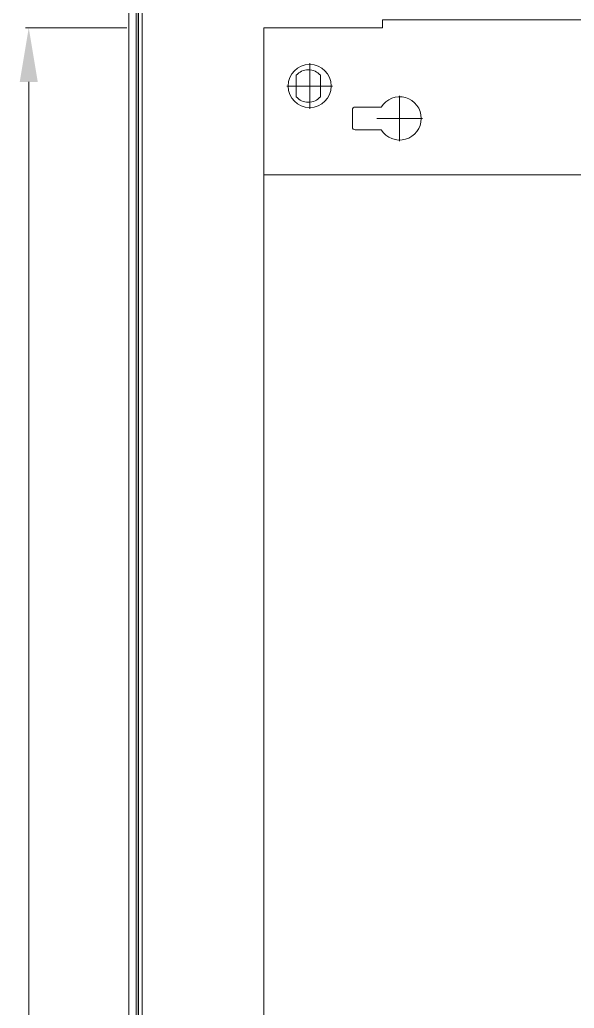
# Model space of a CAD drawing. Header units: millimetres. Extents: x 1880 to 4113, y 771 to 2990.
# Drawn here: x 1902.9 to 2108.1, y 2416.5 to 2782.1 of the extents above; entities that cross this region are included whole.
import ezdxf

# ---------------------------------------------------------------- set-up
doc = ezdxf.new("R2010")
doc.units = ezdxf.units.MM
doc.layers.add('! NO PLOT !', color=7, linetype='Continuous', true_color=0xff75dd, plot=False)
for name, color, linetype in [('000-PI-ORMAR', 2, 'Continuous'), ('000-PI_TEXT', 7, 'Continuous'), ('002-PI-Kabelska kanalica', 150, 'Continuous')]:
    doc.layers.add(name, color=color, linetype=linetype)

msp = doc.modelspace()

# ---------------------------------------------------------------- linework, layer by layer
at = {"layer": '! NO PLOT !', "color": 0, "linetype": 'ByBlock', "lineweight": 0}
for p, q in [((2010.2, 2749.22), (2010.2, 2766.02)), ((2005.2, 2761.59), (2005.2, 2753.65)), ((2014.2, 2753.65), (2014.2, 2761.59)), ((2001.8, 2757.62), (2018.6, 2757.62)), ((2043.5, 2737.22), (2043.5, 2754.02)), ((2036.69, 2749.82), (2027, 2749.82)), ((2026, 2748.82), (2026, 2742.42)), ((2035.1, 2745.62), (2051.9, 2745.62)), ((2027, 2741.42), (2036.69, 2741.42))]:
    msp.add_line(p, q, dxfattribs=at)
msp.add_circle((2010.2, 2757.62), 8, dxfattribs=at)
for centre, radius, start, end in [((2009.7, 2757.62), 6, 41.4096, 138.5904), ((2009.7, 2757.62), 6, 221.4096, 318.5904), ((2043.5, 2745.62), 8, 211.6682, 148.3318), ((2027, 2748.82), 1, 90, 180), ((2027, 2742.42), 1, 180, 270)]:
    msp.add_arc(centre, radius, start, end, dxfattribs=at)
at = {"layer": '000-PI-ORMAR', "color": 0, "linetype": 'ByBlock', "lineweight": 0}
for p, q in [((1946.88, 2828.22), (1946.88, 843.72)), ((1948.2, 843.72), (1948.2, 2828.22)), ((1943.2, 2807.52), (1943.2, 856.52)), ((1945.92, 2807.52), (1945.92, 856.52)), ((1946.7, 856.72), (1946.7, 2807.58)), ((2037.2, 2782.12), (2037.2, 2779.12)), ((2848.2, 2782.12), (2037.2, 2782.12)), ((2037.2, 2779.12), (1993.2, 2779.12)), ((1993.2, 2779.12), (1993.2, 889.12))]:
    msp.add_line(p, q, dxfattribs=at)
at = {"layer": '000-PI_TEXT', "color": 0, "linetype": 'ByBlock', "lineweight": 0, "ltscale": 0.25}
for p, q in [((1942.57, 2779.12), (1904.97, 2779.12)), ((1906.22, 1027.12), (1906.22, 2759.12))]:
    msp.add_line(p, q, dxfattribs=at)
at = {"layer": '000-PI_TEXT', "color": 0, "linetype": 'ByBlock', "ltscale": 0.25}
msp.add_solid([(1902.88, 2759.12), (1909.55, 2759.12), (1906.22, 2779.12)], dxfattribs=at)
at = {"layer": '002-PI-Kabelska kanalica', "color": 0, "linetype": 'ByBlock', "lineweight": 0}
for q in [(2113.2, 2724.72), (1993.2, 1193.72)]:
    msp.add_line((1993.2, 2724.72), q, dxfattribs=at)

doc.saveas('drawing.dxf')
